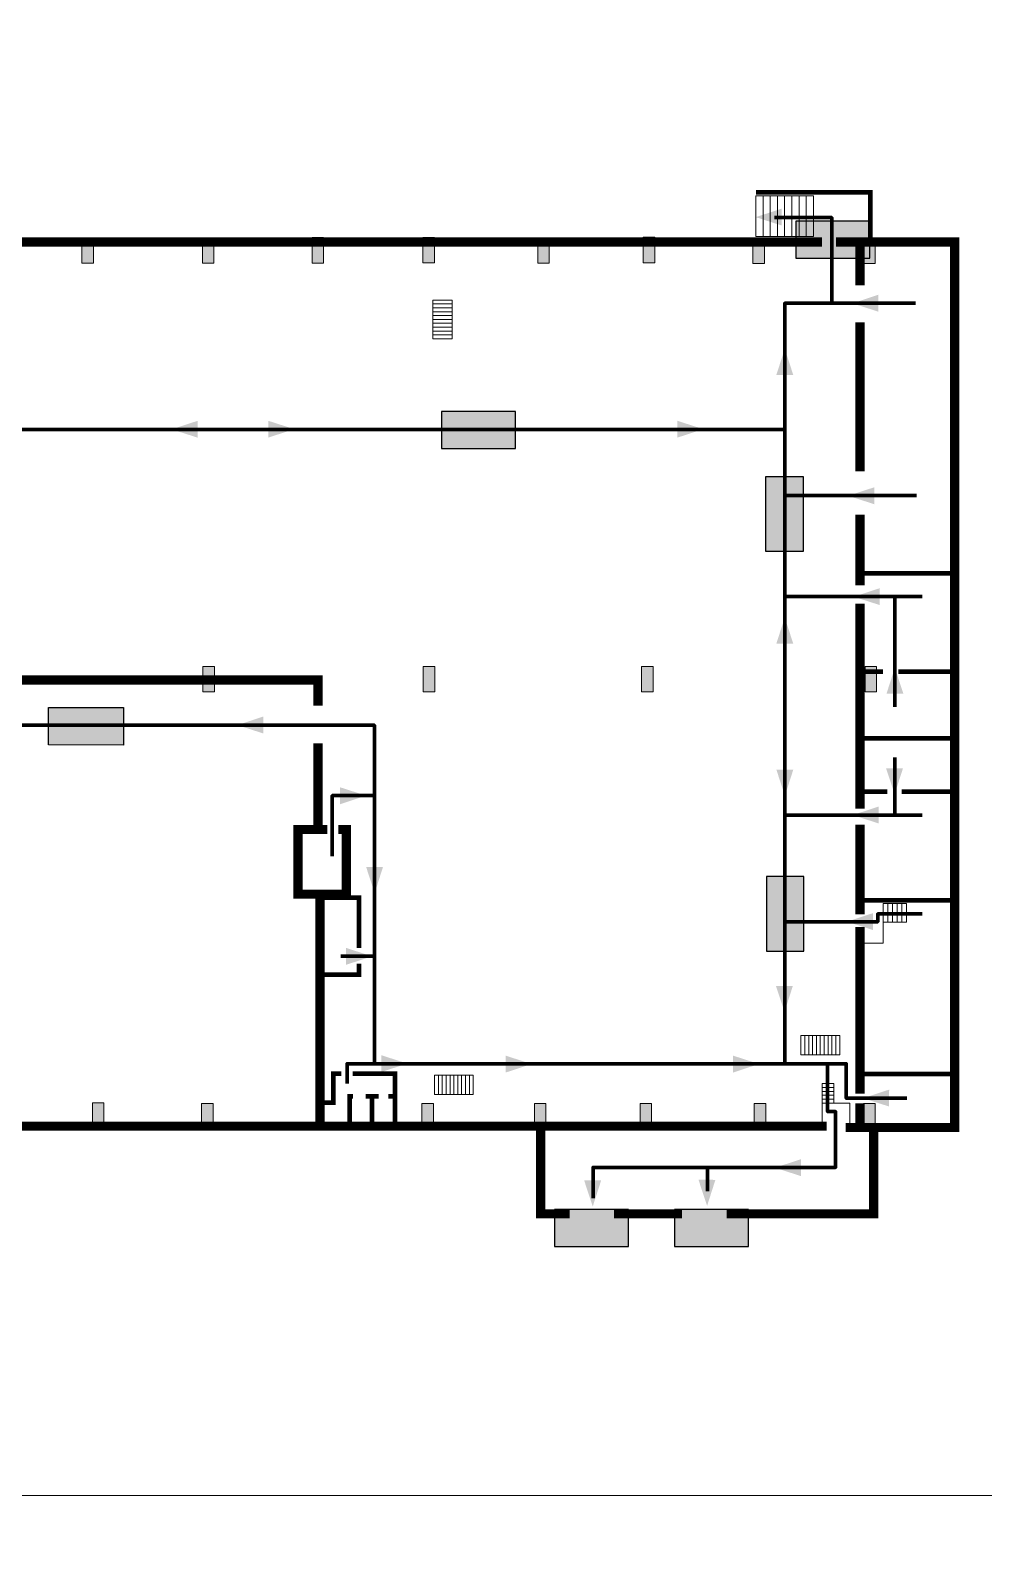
# Model space of a CAD drawing. Header units: millimetres. Extents: x 13810 to 67229, y 12374 to 21950.
# Drawn here: x 43779 to 43985.2, y 14931.7 to 15261.1 of the extents above; entities that cross this region are included whole.
import ezdxf

# ---------------------------------------------------------------- set-up
doc = ezdxf.new("R2010")
doc.units = ezdxf.units.MM
doc.layers.add('План_Штампы', color=7, linetype='Continuous')

# ---------------------------------------------------------------- blocks, each defined once
blk = doc.blocks.new('A$C32E8229D')
at = {"true_color": 0xffffff}
blk.add_hatch(color=7, dxfattribs=at).paths.add_polyline_path([(0, 0), (0, -8), (16, -8), (16, 0)])
h = blk.add_hatch(color=126)
h.paths.add_polyline_path([(0.2, -0.2), (15.8, -0.2), (15.8, -7.8), (0.2, -7.8)])
h.paths.add_polyline_path([(13.49, -2.05), (12.08, -2.05), (11.37, -2.63, 0.162397), (11.29, -2.84), (11.29, -3.63), (10.35, -3.63), (10.35, -4.05), (11.68, -4.05), (11.68, -3.48), (12.26, -4.28), (11.29, -5.1), (11.29, -6.78), (11.85, -6.78), (11.85, -5.44), (12.8, -4.64), (12.8, -5.94), (14.46, -5.94), (14.46, -5.39), (13.45, -5.39), (13.45, -3.97), (12.46, -2.59), (13.15, -2.59), (13.69, -3.34), (14.18, -3)], flags=16)
h.paths.add_polyline_path([(10.74, -1.82, 1), (11.8, -1.82, 1)], flags=16)
h.paths.add_polyline_path([(9.39, -3.59), (5.99, -3.59), (6.56, -3.03), (5.91, -3.03), (5.1, -3.83), (5.91, -4.64), (6.56, -4.64), (5.99, -4.09), (9.39, -4.09)], flags=16)
h.paths.add_polyline_path([(4.29, -1.08), (1.72, -1.08), (1.72, -6.6), (4.29, -6.6)], flags=16)
at = {"color": 126}
blk.add_lwpolyline([(16, -8), (0, -8), (0, 0), (16, 0)], close=True, dxfattribs=at)
blk = doc.blocks.new('A$C7B4425F7')
at = {"true_color": 0xffffff}
blk.add_hatch(color=7, dxfattribs=at).paths.add_polyline_path([(0, 0), (-16, 0), (-16, -8), (0, -8)])
h = blk.add_hatch(color=126)
h.paths.add_polyline_path([(-0.2, -0.2), (-15.8, -0.2), (-15.8, -7.8), (-0.2, -7.8)])
h.paths.add_polyline_path([(-11.76, -2.03), (-11.76, -3.66), (-11.17, -3.66, -0.568275), (-11.17, -6.18), (-12.58, -6.18), (-12.58, -2.03)], flags=16)
h.paths.add_polyline_path([(-13.33, -4.12, -0.495768), (-13.59, -6.18), (-15.03, -6.18), (-15.03, -2.03), (-13.59, -2.03, -0.487973)], flags=16)
h.paths.add_polyline_path([(-10.25, -2.03), (-9.48, -2.03), (-9.48, -6.18), (-10.25, -6.18)], flags=16)
h.paths.add_polyline_path([(-13.84, -3.69), (-14.24, -3.69), (-14.24, -3.03), (-13.9, -3.03, -0.692621)], flags=0)
h.paths.add_polyline_path([(-9.15, -2.03), (-8.4, -2.03), (-8.04, -3.07), (-7.68, -2.03), (-6.93, -2.03), (-7.64, -4.1), (-6.93, -6.18), (-7.68, -6.18), (-8.04, -5.14), (-8.4, -6.18), (-9.15, -6.18), (-8.44, -4.1)], flags=16)
h.paths.add_polyline_path([(-11.76, -4.46), (-11.42, -4.46, -0.692621), (-11.36, -5.12), (-11.76, -5.12)], flags=0)
h.paths.add_polyline_path([(-13.9, -5.2), (-14.24, -5.2), (-14.24, -4.55), (-13.84, -4.55, -0.708038)], flags=0)
edge = h.paths.add_edge_path(flags=16)
edge.add_ellipse((-5.51, -4.08), major_axis=(0, 2.05), ratio=0.586184, start_angle=0, end_angle=360)
edge = h.paths.add_edge_path(flags=0)
edge.add_ellipse((-5.51, -4.08), major_axis=(0, 1.14), ratio=0.454828, start_angle=0, end_angle=360)
h.paths.add_polyline_path([(-4.13, -4.96, 0.377264), (-3.48, -4.52, 0.0555), (-3.16, -2.03), (-1.66, -2.03), (-1.66, -4.96), (-0.96, -4.96), (-0.96, -7.01), (-1.75, -7.01), (-1.75, -6.18), (-3.3, -6.18), (-3.3, -7.02), (-4.13, -7.02)], flags=16)
h.paths.add_polyline_path([(-2.73, -2.91), (-2.28, -2.91), (-2.28, -4.96), (-3.05, -4.96, 0.079136)], flags=0)
at = {"color": 126}
blk.add_lwpolyline([(-16, -8), (0, -8), (0, 0), (-16, 0)], close=True, dxfattribs=at)

msp = doc.modelspace()

# ---------------------------------------------------------------- hatches: boundary and pattern name
at = {"lineweight": 0}
h = msp.add_hatch(color=256, dxfattribs=at)
h.dxf.hatch_style = 1
h.paths.add_polyline_path([(43790.11, 15210.7), (43792.6, 15210.7), (43792.6, 15216.2), (43790.11, 15216.2)])
h = msp.add_hatch(color=256, dxfattribs=at)
h.dxf.hatch_style = 1
h.paths.add_polyline_path([(43816.18, 15210.72), (43818.67, 15210.72), (43818.67, 15216.22), (43816.18, 15216.22)])
h = msp.add_hatch(color=256, dxfattribs=at)
h.dxf.hatch_style = 1
h.paths.add_polyline_path([(43839.92, 15210.74), (43842.41, 15210.74), (43842.41, 15216.24), (43839.92, 15216.24)])
h = msp.add_hatch(color=256, dxfattribs=at)
h.dxf.hatch_style = 1
h.paths.add_polyline_path([(43863.92, 15210.76), (43866.41, 15210.76), (43866.41, 15216.26), (43863.92, 15216.26)])
h = msp.add_hatch(color=256, dxfattribs=at)
h.dxf.hatch_style = 1
h.paths.add_polyline_path([(43888.76, 15210.68), (43891.25, 15210.68), (43891.25, 15216.18), (43888.76, 15216.18)])
h = msp.add_hatch(color=256, dxfattribs=at)
h.dxf.hatch_style = 1
h.paths.add_polyline_path([(43911.57, 15210.8), (43914.06, 15210.8), (43914.06, 15216.3), (43911.57, 15216.3)])
h = msp.add_hatch(color=256, dxfattribs=at)
h.dxf.hatch_style = 1
h.paths.add_polyline_path([(43935.3, 15210.61), (43937.79, 15210.61), (43937.79, 15216.11), (43935.3, 15216.11)])
h = msp.add_hatch(color=256, dxfattribs=at)
h.dxf.hatch_style = 1
h.paths.add_polyline_path([(43959.25, 15210.67), (43961.74, 15210.67), (43961.74, 15216.16), (43959.25, 15216.16)])
h = msp.add_hatch(color=256, dxfattribs=at)
h.dxf.hatch_style = 1
h.paths.add_polyline_path([(43816.31, 15117.97), (43818.8, 15117.97), (43818.8, 15123.47), (43816.31, 15123.47)])
h = msp.add_hatch(color=256, dxfattribs=at)
h.dxf.hatch_style = 1
h.paths.add_polyline_path([(43863.98, 15117.97), (43866.47, 15117.97), (43866.47, 15123.47), (43863.98, 15123.47)])
h = msp.add_hatch(color=256, dxfattribs=at)
h.dxf.hatch_style = 1
h.paths.add_polyline_path([(43911.21, 15117.97), (43913.7, 15117.97), (43913.7, 15123.47), (43911.21, 15123.47)])
h = msp.add_hatch(color=256, dxfattribs=at)
h.dxf.hatch_style = 1
h.paths.add_polyline_path([(43959.57, 15117.97), (43962.06, 15117.97), (43962.06, 15123.47), (43959.57, 15123.47)])
h = msp.add_hatch(color=256, dxfattribs=at)
h.dxf.hatch_style = 1
h.paths.add_polyline_path([(43792.37, 15023.53), (43794.86, 15023.53), (43794.86, 15029.03), (43792.37, 15029.03)])
h = msp.add_hatch(color=256, dxfattribs=at)
h.dxf.hatch_style = 1
h.paths.add_polyline_path([(43816.01, 15023.41), (43818.5, 15023.41), (43818.5, 15028.91), (43816.01, 15028.91)])
h = msp.add_hatch(color=256, dxfattribs=at)
h.dxf.hatch_style = 1
h.paths.add_polyline_path([(43863.68, 15023.41), (43866.17, 15023.41), (43866.17, 15028.91), (43863.68, 15028.91)])
h = msp.add_hatch(color=256, dxfattribs=at)
h.dxf.hatch_style = 1
h.paths.add_polyline_path([(43888.04, 15023.41), (43890.53, 15023.41), (43890.53, 15028.91), (43888.04, 15028.91)])
h = msp.add_hatch(color=256, dxfattribs=at)
h.dxf.hatch_style = 1
h.paths.add_polyline_path([(43910.91, 15023.41), (43913.4, 15023.41), (43913.4, 15028.91), (43910.91, 15028.91)])
h = msp.add_hatch(color=256, dxfattribs=at)
h.dxf.hatch_style = 1
h.paths.add_polyline_path([(43935.6, 15023.41), (43938.09, 15023.41), (43938.09, 15028.91), (43935.6, 15028.91)])
h = msp.add_hatch(color=256, dxfattribs=at)
h.dxf.hatch_style = 1
h.paths.add_polyline_path([(43959.28, 15023.41), (43961.77, 15023.41), (43961.77, 15028.91), (43959.28, 15028.91)])

# ---------------------------------------------------------------- linework, layer by layer
at = {"color": 126, "lineweight": 0, "true_color": 0x008754}
for points in [[(43578.76, 15339.12), (44178.76, 15339.12), (44178.76, 14944.12), (43578.76, 14944.12)], [(43578.76, 15339.12), (44178.76, 15339.12), (44178.76, 14944.12), (43578.76, 14944.12)], [(43578.76, 15339.12), (44178.76, 15339.12), (44178.76, 14944.12), (43578.76, 14944.12)], [(43578.76, 15339.12), (44178.76, 15339.12), (44178.76, 14944.12), (43578.76, 14944.12)], [(43578.76, 14944.12), (44178.76, 14944.12), (44178.76, 14549.12), (43578.76, 14549.12)], [(43578.76, 14944.12), (44178.76, 14944.12), (44178.76, 14549.12), (43578.76, 14549.12)], [(43578.76, 14944.12), (44178.76, 14944.12), (44178.76, 14549.12), (43578.76, 14549.12)], [(43578.76, 14944.12), (44178.76, 14944.12), (44178.76, 14549.12), (43578.76, 14549.12)]]:
    msp.add_lwpolyline(points, close=True, dxfattribs=at)
at = {"lineweight": 0}
for points, const_width in [([(43960.75, 15215.98), (43960.75, 15226.04), (43935.99, 15226.04)], 1), ([(43950.26, 15215.3), (43739.51, 15215.3)], 2), ([(43955.39, 15023.7), (43978.96, 15023.7), (43978.96, 15215.3), (43953.33, 15215.3)], 2), ([(43955.43, 15215.3), (43953.33, 15215.3)], 2), ([(43958.5, 15205.94), (43958.5, 15215.3)], 2), ([(43958.5, 15165.64), (43958.5, 15197.93)], 2), ([(43958.5, 15140.99), (43958.5, 15156.29)], 2), ([(43978.92, 15143.58), (43958.57, 15143.58)], 1), ([(43958.5, 15092.7), (43958.5, 15137.01)], 2), ([(43841.2, 15114.99), (43841.2, 15120.53), (43697.7, 15120.53), (43697.7, 15124.44), (43697.7, 15095.4), (43692.68, 15095.4)], 2), ([(43963.45, 15122.32), (43957.96, 15122.32)], 1), ([(43978.73, 15122.32), (43966.79, 15122.32)], 1), ([(43841.2, 15088.17), (43841.2, 15106.79)], 2), ([(43978.61, 15107.9), (43958.82, 15107.9)], 1), ([(43964.4, 15096.38), (43958.19, 15096.38)], 1), ([(43979.34, 15096.38), (43967.52, 15096.38)], 1), ([(43958.5, 15069.8), (43958.5, 15089.22)], 2), ([(43841.66, 15023.99), (43841.66, 15074.19), (43836.86, 15074.19), (43836.86, 15088.17), (43843.2, 15088.17)], 2), ([(43845.61, 15088.17), (43847.34, 15088.17), (43847.34, 15074.19), (43841.66, 15074.19)], 2), ([(43842.28, 15073.42), (43850.08, 15073.42), (43850.08, 15062.51)], 1), ([(43958.5, 15072.86), (43979.13, 15072.86)], 1), ([(43958.5, 15031.04), (43958.5, 15067.06)], 2), ([(43624.81, 15064.04), (43624.81, 15023.99), (43951.25, 15023.99)], 2), ([(43850.08, 15059.18), (43850.08, 15056.78), (43841.88, 15056.78)], 1), ([(43846.26, 15035.32), (43844.5, 15035.32), (43844.5, 15029.08), (43842.05, 15029.08)], 1), ([(43857.88, 15024.23), (43857.88, 15035.32), (43848.7, 15035.32)], 1), ([(43979.2, 15035.31), (43958.88, 15035.31)], 1), ([(43848.05, 15024.2), (43848.05, 15030.45), (43848.8, 15030.45)], 1), ([(43851.52, 15030.45), (43854.3, 15030.45)], 1), ([(43852.87, 15030.45), (43852.87, 15024.18)], 1), ([(43857.88, 15030.45), (43856.45, 15030.45)], 1), ([(43958.5, 15023.7), (43958.5, 15028.91)], 2), ([(43895.68, 15005.02), (43889.38, 15005.02), (43889.38, 15023.99)], 2), ([(43961.46, 15023.7), (43961.46, 15005.02), (43929.67, 15005.02)], 2), ([(43919.98, 15005.02), (43905.27, 15005.02)], 2)]:
    msp.add_lwpolyline(points, dxfattribs=dict(at, const_width=const_width))
for points in [[(43937.5, 15216.5), (43935.94, 15216.5), (43935.94, 15225.27), (43937.5, 15225.27)], [(43939.06, 15216.5), (43937.5, 15216.5), (43937.5, 15225.27), (43939.06, 15225.27)], [(43940.62, 15216.5), (43939.06, 15216.5), (43939.06, 15225.27), (43940.62, 15225.27)], [(43942.18, 15216.5), (43940.62, 15216.5), (43940.62, 15225.27), (43942.18, 15225.27)], [(43943.74, 15216.5), (43942.18, 15216.5), (43942.18, 15225.27), (43943.74, 15225.27)], [(43945.3, 15216.5), (43943.74, 15216.5), (43943.74, 15225.27), (43945.3, 15225.27)], [(43946.85, 15216.5), (43945.3, 15216.5), (43945.3, 15225.27), (43946.85, 15225.27)], [(43948.41, 15216.5), (43946.85, 15216.5), (43946.85, 15225.27), (43948.41, 15225.27)], [(43792.6, 15210.7), (43790.11, 15210.7), (43790.11, 15216.2), (43792.6, 15216.2)], [(43818.67, 15210.72), (43816.18, 15210.72), (43816.18, 15216.22), (43818.67, 15216.22)], [(43842.41, 15210.74), (43839.92, 15210.74), (43839.92, 15216.24), (43842.41, 15216.24)], [(43866.41, 15210.76), (43863.92, 15210.76), (43863.92, 15216.26), (43866.41, 15216.26)], [(43891.25, 15210.68), (43888.76, 15210.68), (43888.76, 15216.18), (43891.25, 15216.18)], [(43914.06, 15210.8), (43911.57, 15210.8), (43911.57, 15216.3), (43914.06, 15216.3)], [(43937.79, 15210.61), (43935.3, 15210.61), (43935.3, 15216.11), (43937.79, 15216.11)], [(43961.74, 15210.67), (43959.25, 15210.67), (43959.25, 15216.16), (43961.74, 15216.16)], [(43866.08, 15202.73), (43870.26, 15202.73), (43870.26, 15201.89), (43866.08, 15201.89)], [(43866.08, 15201.89), (43870.26, 15201.89), (43870.26, 15201.05), (43866.08, 15201.05)], [(43866.08, 15201.05), (43870.26, 15201.05), (43870.26, 15200.21), (43866.08, 15200.21)], [(43866.08, 15200.21), (43870.26, 15200.21), (43870.26, 15199.37), (43866.08, 15199.37)], [(43866.08, 15199.37), (43870.26, 15199.37), (43870.26, 15198.53), (43866.08, 15198.53)], [(43866.08, 15198.53), (43870.26, 15198.53), (43870.26, 15197.69), (43866.08, 15197.69)], [(43866.08, 15197.69), (43870.26, 15197.69), (43870.26, 15196.85), (43866.08, 15196.85)], [(43866.08, 15196.85), (43870.26, 15196.85), (43870.26, 15196.01), (43866.08, 15196.01)], [(43866.08, 15196.01), (43870.26, 15196.01), (43870.26, 15195.17), (43866.08, 15195.17)], [(43866.08, 15195.17), (43870.26, 15195.17), (43870.26, 15194.33), (43866.08, 15194.33)], [(43818.8, 15117.97), (43816.31, 15117.97), (43816.31, 15123.47), (43818.8, 15123.47)], [(43866.47, 15117.97), (43863.98, 15117.97), (43863.98, 15123.47), (43866.47, 15123.47)], [(43913.7, 15117.97), (43911.21, 15117.97), (43911.21, 15123.47), (43913.7, 15123.47)], [(43962.06, 15117.97), (43959.57, 15117.97), (43959.57, 15123.47), (43962.06, 15123.47)], [(43964.5, 15068.15), (43963.5, 15068.15), (43963.5, 15072.14), (43964.5, 15072.14)], [(43965.51, 15068.15), (43964.5, 15068.15), (43964.5, 15072.14), (43965.51, 15072.14)], [(43966.52, 15068.15), (43965.51, 15068.15), (43965.51, 15072.14), (43966.52, 15072.14)], [(43967.52, 15068.15), (43966.52, 15068.15), (43966.52, 15072.14), (43967.52, 15072.14)], [(43968.53, 15068.15), (43967.52, 15068.15), (43967.52, 15072.14), (43968.53, 15072.14)], [(43946.54, 15043.62), (43946.54, 15039.45), (43945.7, 15039.45), (43945.7, 15043.62)], [(43947.38, 15043.62), (43947.38, 15039.45), (43946.54, 15039.45), (43946.54, 15043.62)], [(43948.22, 15043.62), (43948.22, 15039.45), (43947.38, 15039.45), (43947.38, 15043.62)], [(43949.06, 15043.62), (43949.06, 15039.45), (43948.22, 15039.45), (43948.22, 15043.62)], [(43949.9, 15043.62), (43949.9, 15039.45), (43949.06, 15039.45), (43949.06, 15043.62)], [(43950.73, 15043.62), (43950.73, 15039.45), (43949.9, 15039.45), (43949.9, 15043.62)], [(43951.57, 15043.62), (43951.57, 15039.45), (43950.73, 15039.45), (43950.73, 15043.62)], [(43952.41, 15043.62), (43952.41, 15039.45), (43951.57, 15039.45), (43951.57, 15043.62)], [(43953.25, 15043.62), (43953.25, 15039.45), (43952.41, 15039.45), (43952.41, 15043.62)], [(43954.09, 15043.62), (43954.09, 15039.45), (43953.25, 15039.45), (43953.25, 15043.62)], [(43867.25, 15035.01), (43867.25, 15030.84), (43866.41, 15030.84), (43866.41, 15035.01)], [(43868.09, 15035.01), (43868.09, 15030.84), (43867.25, 15030.84), (43867.25, 15035.01)], [(43868.93, 15035.01), (43868.93, 15030.84), (43868.09, 15030.84), (43868.09, 15035.01)], [(43869.77, 15035.01), (43869.77, 15030.84), (43868.93, 15030.84), (43868.93, 15035.01)], [(43870.61, 15035.01), (43870.61, 15030.84), (43869.77, 15030.84), (43869.77, 15035.01)], [(43871.45, 15035.01), (43871.45, 15030.84), (43870.61, 15030.84), (43870.61, 15035.01)], [(43872.29, 15035.01), (43872.29, 15030.84), (43871.45, 15030.84), (43871.45, 15035.01)], [(43873.13, 15035.01), (43873.13, 15030.84), (43872.29, 15030.84), (43872.29, 15035.01)], [(43873.97, 15035.01), (43873.97, 15030.84), (43873.13, 15030.84), (43873.13, 15035.01)], [(43874.81, 15035.01), (43874.81, 15030.84), (43873.97, 15030.84), (43873.97, 15035.01)], [(43950.29, 15033.2), (43952.84, 15033.2), (43952.84, 15032.36), (43950.29, 15032.36)], [(43950.29, 15032.36), (43952.84, 15032.36), (43952.84, 15031.52), (43950.29, 15031.52)], [(43950.29, 15031.52), (43952.84, 15031.52), (43952.84, 15030.68), (43950.29, 15030.68)], [(43950.29, 15030.68), (43952.84, 15030.68), (43952.84, 15029.84), (43950.29, 15029.84)], [(43794.86, 15023.53), (43792.37, 15023.53), (43792.37, 15029.03), (43794.86, 15029.03)], [(43818.5, 15023.41), (43816.01, 15023.41), (43816.01, 15028.91), (43818.5, 15028.91)], [(43866.17, 15023.41), (43863.68, 15023.41), (43863.68, 15028.91), (43866.17, 15028.91)], [(43890.53, 15023.41), (43888.04, 15023.41), (43888.04, 15028.91), (43890.53, 15028.91)], [(43913.4, 15023.41), (43910.91, 15023.41), (43910.91, 15028.91), (43913.4, 15028.91)], [(43938.09, 15023.41), (43935.6, 15023.41), (43935.6, 15028.91), (43938.09, 15028.91)], [(43950.29, 15029.84), (43952.84, 15029.84), (43952.84, 15029), (43950.29, 15029)], [(43961.77, 15023.41), (43959.28, 15023.41), (43959.28, 15028.91), (43961.77, 15028.91)]]:
    msp.add_lwpolyline(points, close=True, dxfattribs=at)
at = {"color": 126, "lineweight": 100, "true_color": 0x008754}
for points in [[(43955.53, 15202.03), (43952.38, 15202.03), (43952.38, 15220.56), (43939.98, 15220.56)], [(43942.19, 15037.49), (43942.19, 15202.03), (43952.38, 15202.03)], [(43955.53, 15202.03), (43955.53, 15202.03), (43970.47, 15202.03)], [(43739.68, 15174.73), (43942.19, 15174.73)], [(43942.19, 15160.41), (43942.19, 15160.41), (43970.75, 15160.41)], [(43971.95, 15138.58), (43942.19, 15138.58)], [(43966, 15114.69), (43966, 15138.58)], [(43819.77, 15110.75), (43771.39, 15110.75), (43762.06, 15117.55)], [(43853.4, 15037.49), (43853.4, 15110.75), (43819.77, 15110.75)], [(43966, 15091.25), (43966, 15103.78)], [(43844.27, 15082.43), (43844.27, 15095.51), (43853.4, 15095.51)], [(43971.95, 15091.25), (43942.19, 15091.25)], [(43971.95, 15069.91), (43962.34, 15069.91), (43962.34, 15068.23), (43942.19, 15068.23)], [(43846.16, 15060.75), (43853.4, 15060.75)], [(43951.48, 15037.49), (43847.49, 15037.49), (43847.49, 15033.21)], [(43925.48, 15015.05), (43953.2, 15015.05), (43953.2, 15027.14), (43951.48, 15027.14), (43951.48, 15037.49), (43955.53, 15037.49), (43955.53, 15030.04), (43968.63, 15030.04)], [(43925.48, 15009.92), (43925.48, 15015.05), (43900.73, 15015.05), (43900.73, 15008.43)]]:
    msp.add_lwpolyline(points, dxfattribs=at)
at = {"lineweight": 0}
for points in [[(43963.5, 15068.15), (43963.5, 15063.57), (43958.6, 15063.57)], [(43956.28, 15024.16), (43956.28, 15029), (43950.29, 15029), (43950.29, 15024.49)]]:
    msp.add_lwpolyline(points, dxfattribs=at)
at = {"layer": 'План_Штампы', "color": 126, "true_color": 0x008754}
for points in [[(43941.55, 15222.51), (43941.55, 15218.85), (43935.92, 15220.66)], [(43962.46, 15203.87), (43962.46, 15200.21), (43956.84, 15202.02)], [(43944.05, 15186.53), (43940.39, 15186.53), (43942.2, 15192.15)], [(43815.18, 15176.61), (43815.17, 15172.95), (43809.55, 15174.75)], [(43830.42, 15172.95), (43830.42, 15176.61), (43836.04, 15174.8)], [(43918.94, 15172.95), (43918.95, 15176.61), (43924.57, 15174.8)], [(43961.57, 15162.22), (43961.56, 15158.56), (43955.94, 15160.37)], [(43962.78, 15140.39), (43962.77, 15136.73), (43957.15, 15138.54)], [(43944.05, 15128.39), (43940.39, 15128.4), (43942.2, 15134.02)], [(43967.88, 15117.55), (43964.22, 15117.55), (43966.03, 15123.17)], [(43829.39, 15112.62), (43829.39, 15108.95), (43823.76, 15110.76)], [(43940.39, 15101.12), (43944.05, 15101.11), (43942.24, 15095.49)], [(43964.13, 15101.43), (43967.79, 15101.42), (43965.98, 15095.8)], [(43845.99, 15093.65), (43845.99, 15097.31), (43851.61, 15095.5)], [(43962.53, 15093.15), (43962.52, 15089.49), (43956.9, 15091.3)], [(43851.61, 15080.08), (43855.27, 15080.08), (43853.47, 15074.45)], [(43961.31, 15070.09), (43961.31, 15066.43), (43955.69, 15068.23)], [(43847.26, 15058.89), (43847.27, 15062.56), (43852.89, 15060.75)], [(43940.3, 15054.35), (43943.96, 15054.34), (43942.15, 15048.72)], [(43854.88, 15035.69), (43854.88, 15039.35), (43860.5, 15037.54)], [(43881.8, 15035.59), (43881.8, 15039.25), (43887.42, 15037.44)], [(43931.02, 15035.59), (43931.02, 15039.25), (43936.65, 15037.44)], [(43964.8, 15031.9), (43964.79, 15028.24), (43959.17, 15030.04)], [(43945.72, 15016.85), (43945.71, 15013.19), (43940.09, 15015)], [(43898.8, 15012.24), (43902.47, 15012.24), (43900.66, 15006.62)], [(43923.54, 15012.39), (43927.2, 15012.38), (43925.4, 15006.76)]]:
    msp.add_solid(points, dxfattribs=at)

# ---------------------------------------------------------------- block references
at = {"xscale": -1}
msp.add_blockref('A$C32E8229D', (43883.93, 15178.58), dxfattribs=at)
at = {"layer": 'План_Штампы', "color": 126, "lineweight": 100, "true_color": 0x008754}
for p in [(43960.58, 15219.82), (43908.4, 15005.96), (43934.38, 15005.96)]:
    msp.add_blockref('A$C7B4425F7', p, dxfattribs=at)
at = {"layer": 'План_Штампы', "color": 126, "true_color": 0x008754, "yscale": 1.012510887696, "zscale": 1.012510887696}
for p, xscale, rotation in [((43946.22, 15164.53), 1.012510887696, 269.9978653237145), ((43782.88, 15114.56), 1.012510887696, 359.9978653237145), ((43946.36, 15061.84), -1.012510887696, 270.0021346762855)]:
    msp.add_blockref('A$C32E8229D', p, dxfattribs=dict(at, xscale=xscale, rotation=rotation))

doc.saveas('drawing.dxf')
